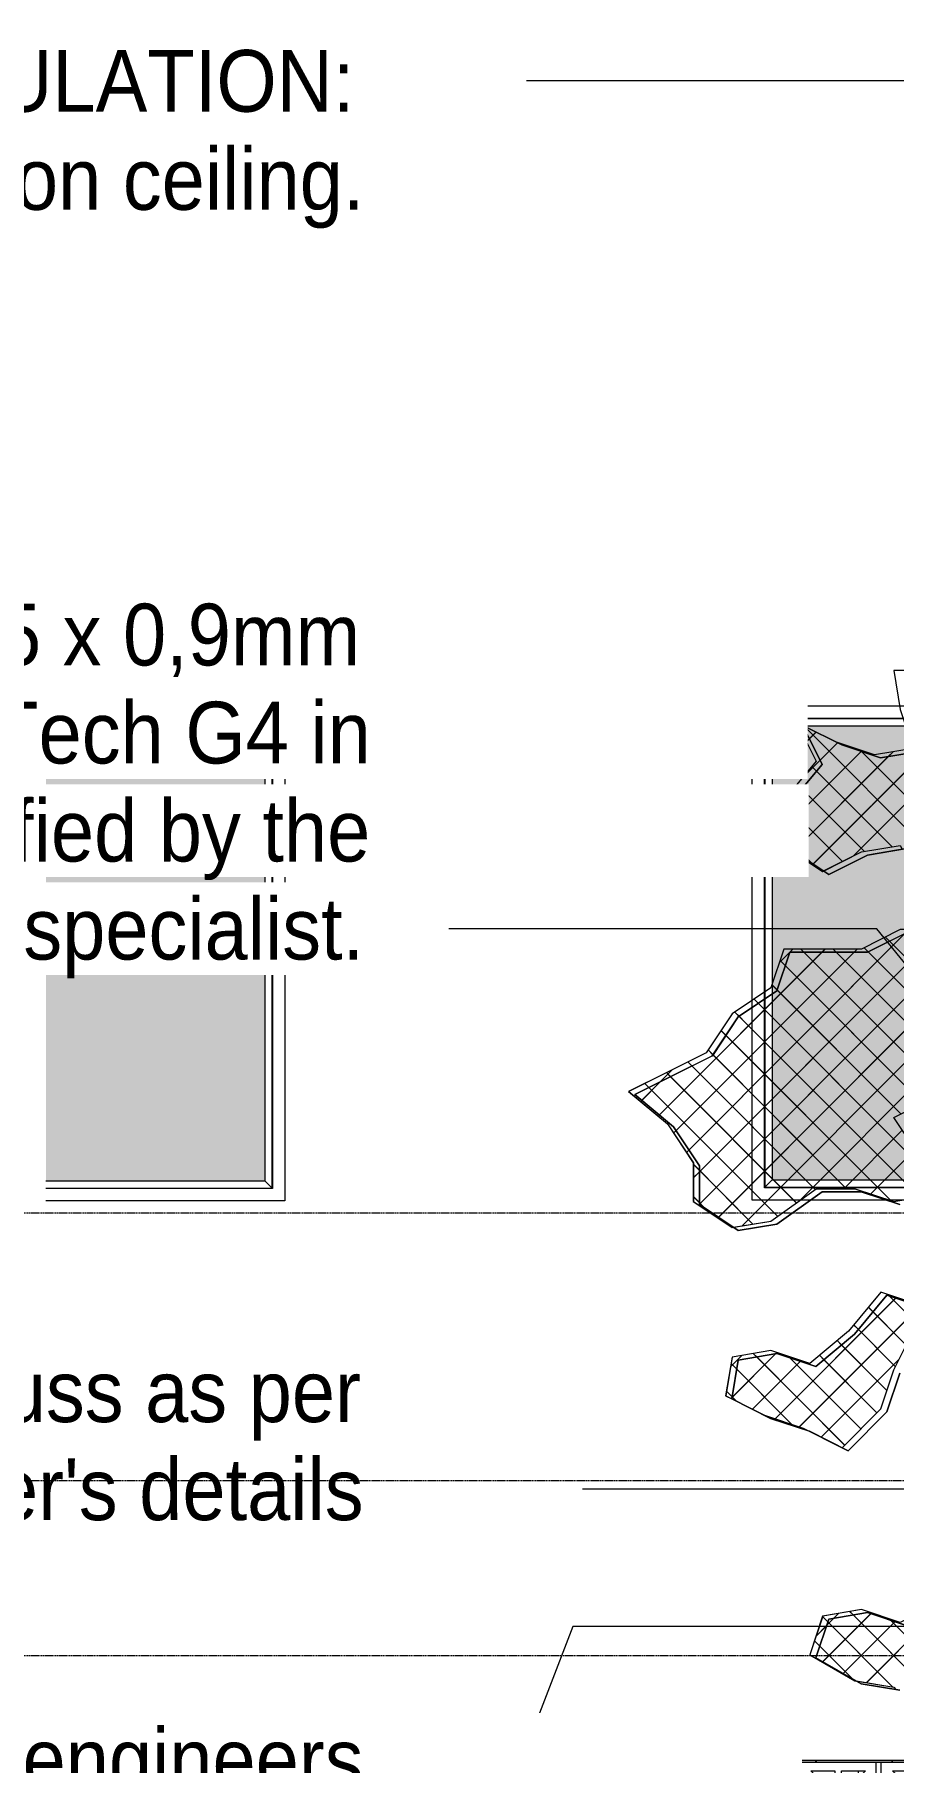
# Model space of a CAD drawing. Header units: millimetres. Extents: x -12186 to 152825, y -4386 to 9463.
# Drawn here: x 42847 to 44933, y 2120 to 6317 of the extents above; entities that cross this region are included whole.
import ezdxf

# ---------------------------------------------------------------- set-up
doc = ezdxf.new("R2010")
doc.units = ezdxf.units.MM
doc.linetypes.add('1000 Dashed', pattern=[2, 1, -1])
for name, color, linetype, lineweight in [('A-FLOR-LEVL', 51, 'Continuous', 5), ('A-GLAZ', 151, 'Continuous', 9), ('A-GLAZ-CURT', 52, 'Continuous', 5), ('G-ANNO-TEXT', 231, 'Continuous', 5), ('G-IMPT', 8, 'Continuous', 5), ('I-WALL', 2, 'Continuous', 9), ('L-PLNT', 71, 'Continuous', 5)]:
    doc.layers.add(name, color=color, linetype=linetype, lineweight=lineweight)
doc.styles.add('Arial_4', font='arial.ttf', dxfattribs={"width": 0.9, "height": 150})

# ---------------------------------------------------------------- blocks, each defined once
blk = doc.blocks.new('Window Aluminium Fixed 1 - Type 1-V217-Section B-B')
at = {"layer": 'A-GLAZ', "lineweight": 5}
h = blk.add_hatch(color=256, dxfattribs=at)
h.paths.add_polyline_path([(-1988.1, 3535), (-1988.1, 3600.5), (-2011.1, 3600.5), (-2105.3, 3632), (-2199.6, 3616.2), (-2293.8, 3569.1), (-2388.1, 3632), (-2450.9, 3726.3), (-2545.1, 3679.1), (-2482.3, 3584.8), (-2465.7, 3535), (-2011.1, 3535)])
h.paths.add_polyline_path([(-2855, 3986), (-2843.6, 3993.7), (-2812.1, 4088), (-2623.7, 4088), (-2529.4, 4135.2), (-2435.2, 4135.2), (-2340.9, 4088), (-2246.7, 4088), (-2152.5, 4103.7), (-2058.2, 4072.3), (-1988.1, 4025.5), (-1988.1, 4194.5), (-1995.4, 4198.1), (-1988.1, 4198.1), (-1988.1, 4339.6), (-2011.1, 4339.6), (-2105.3, 4308.2), (-2293.8, 4182.4), (-2388.1, 4150.9), (-2482.3, 4245.3), (-2529.4, 4339.6), (-2623.7, 4323.9), (-2717.9, 4276.7), (-2855, 4368.2), (-2855, 3993.7)])
h.paths.add_polyline_path([(-2855, 4428.3), (-2812.1, 4449.7), (-2733.6, 4544.1), (-2780.7, 4636.8), (-2855, 4636.8), (-2855, 4449.7)])
h.paths.add_polyline_path([(-2592.3, 4559.8), (-2498, 4575.5), (-2518.4, 4636.8), (-2777.5, 4636.8), (-2686.5, 4591.3), (-2623.7, 4570.3)])
h = blk.add_hatch(color=256, dxfattribs=at)
h.paths.add_polyline_path([(-2855, 3535), (-2465.7, 3535), (-2482.3, 3584.8), (-2545.1, 3679.1), (-2450.9, 3726.3), (-2388.1, 3632), (-2293.8, 3569.1), (-2199.6, 3616.2), (-2105.3, 3632), (-2011.1, 3600.5), (-1988.1, 3600.5), (-1988.1, 4025.5), (-2058.2, 4072.3), (-2152.5, 4103.7), (-2246.7, 4088), (-2340.9, 4088), (-2435.2, 4135.2), (-2529.4, 4135.2), (-2623.7, 4088), (-2812.1, 4088), (-2843.6, 3993.7), (-2855, 3986), (-2855, 3569.1)])
h.paths.add_polyline_path([(-2388.1, 4150.9), (-2293.8, 4182.4), (-2105.3, 4308.2), (-2011.1, 4339.6), (-1988.1, 4339.6), (-1988.1, 4636.8), (-2518.4, 4636.8), (-2498, 4575.5), (-2592.3, 4559.8), (-2686.5, 4591.3), (-2779.9, 4636.8), (-2733.6, 4544.1), (-2812.1, 4449.7), (-2855, 4428.3), (-2855, 4368.2), (-2717.9, 4276.7), (-2623.7, 4323.9), (-2529.4, 4339.6), (-2482.3, 4245.3), (-2419.5, 4182.4)])
h.paths.add_polyline_path([(-1988.1, 4194.5), (-1988.1, 4198.1), (-1995.4, 4198.1)])
for p, q in [((-2874, 4418.7), (-2874, 4655.9)), ((-2874, 4655.9), (-2524.8, 4655.9)), ((-2855, 4636.8), (-2873, 4654.9)), ((-2873, 4654.9), (-2873, 4419.2)), ((-2524.4, 4654.9), (-2873, 4654.9)), ((-2855, 4636.8), (-2855, 4428.3)), ((-2779.9, 4636.8), (-2855, 4636.8)), ((-2777.5, 4636.8), (-2779.9, 4636.8)), ((-2518.4, 4636.8), (-2777.5, 4636.8)), ((-2524.8, 4655.9), (-1969, 4655.9)), ((-1970, 4654.9), (-2524.4, 4654.9)), ((-1988.1, 4636.8), (-2518.4, 4636.8)), ((-1970, 4654.9), (-1988.1, 4636.8)), ((-1988.1, 4636.8), (-1988.1, 4339.6)), ((-1970, 4339.6), (-1970, 4654.9)), ((-1969, 4655.9), (-1969, 4339.6)), ((-2874, 4381), (-2874, 4418.7)), ((-2873, 4419.2), (-2873, 4380.3)), ((-2855, 4428.3), (-2855, 4368.2)), ((-2874, 3973.3), (-2874, 4381)), ((-2873, 4380.3), (-2873, 3974)), ((-2855, 4368.2), (-2855, 3986)), ((-1988.1, 4339.6), (-1988.1, 4198.1)), ((-1970, 4198.1), (-1970, 4339.6)), ((-1969, 4339.6), (-1969, 4198.1)), ((-1988.1, 4198.1), (-1988.1, 4194.5)), ((-1970, 4185.4), (-1970, 4198.1)), ((-1969, 4198.1), (-1969, 4184.9)), ((-1988.1, 4194.5), (-1988.1, 4025.5)), ((-1970, 4013.4), (-1970, 4185.4)), ((-1969, 4184.9), (-1969, 4012.8)), ((-1988.1, 4025.5), (-1988.1, 3600.5)), ((-1970, 3600.5), (-1970, 4013.4)), ((-1969, 4012.8), (-1969, 3600.5)), ((-2874, 3515.9), (-2874, 3973.3)), ((-2873, 3974), (-2873, 3516.9)), ((-2855, 3986), (-2855, 3535)), ((-1988.1, 3600.5), (-1988.1, 3535)), ((-1970, 3516.9), (-1970, 3600.5)), ((-1969, 3600.5), (-1969, 3515.9)), ((-2855, 3535), (-2873, 3516.9)), ((-2855, 3535), (-2465.7, 3535)), ((-2465.7, 3535), (-1988.1, 3535)), ((-1988.1, 3535), (-1970, 3516.9)), ((-2459.4, 3515.9), (-2874, 3515.9)), ((-2873, 3516.9), (-2459.7, 3516.9)), ((-2459.7, 3516.9), (-1970, 3516.9)), ((-1969, 3515.9), (-2459.4, 3515.9))]:
    blk.add_line(p, q, dxfattribs=at)
blk = doc.blocks.new('Window Aluminium Fixed 1 - Type 1-V218-Section B-B')
at = {"layer": 'A-GLAZ', "lineweight": 5}
blk.add_hatch(color=256, dxfattribs=at).paths.add_polyline_path([(-4088.1, 3532.9), (-4088.1, 4634.8), (-4619.6, 4634.8), (-4619.6, 3532.9)])
for p, q in [((-4619.6, 4653.9), (-4069, 4653.9)), ((-4070, 4652.9), (-4619.6, 4652.9)), ((-4088.1, 4634.8), (-4619.6, 4634.8)), ((-4070, 4652.9), (-4088.1, 4634.8)), ((-4088.1, 4634.8), (-4088.1, 3532.9)), ((-4070, 3514.9), (-4070, 4652.9)), ((-4069, 4653.9), (-4069, 3513.9)), ((-4619.6, 3532.9), (-4088.1, 3532.9)), ((-4088.1, 3532.9), (-4070, 3514.9)), ((-4619.6, 3514.9), (-4070, 3514.9)), ((-4069, 3513.9), (-4619.6, 3513.9))]:
    blk.add_line(p, q, dxfattribs=at)
blk = doc.blocks.new('System Panel - Glazed-V228-Section B-B')
at = {"layer": 'A-GLAZ-CURT'}
blk.add_hatch(color=256, dxfattribs=at).paths.add_polyline_path([(-3278.8, 106), (-3278.8, 212), (-3285.3, 212), (-3285.3, 106)])
for p, q in [((-3285.3, 106), (-3285.3, 212)), ((-3278.8, 212), (-3285.3, 212)), ((-3278.8, 212), (-3278.8, 106)), ((-3278.8, 106), (-3285.3, 106))]:
    blk.add_line(p, q, dxfattribs=at)
blk = doc.blocks.new('System Panel - Glazed-1053836-Section B-B')
at = {"layer": 'A-GLAZ-CURT'}
blk.add_hatch(color=256, dxfattribs=at).paths.add_polyline_path([(-3278.8, 2120), (-3278.8, 2125), (-3285.3, 2125), (-3285.3, 2120)])
for p, q in [((-3285.3, 2120), (-3285.3, 2125)), ((-3278.8, 2125), (-3285.3, 2125)), ((-3278.8, 2120), (-3285.3, 2120)), ((-3278.8, 2125), (-3278.8, 2120))]:
    blk.add_line(p, q, dxfattribs=at)
blk = doc.blocks.new('The BREEZEBLOCK Family1 - The BREEZEBLOCK Family1-V235-Section B-B')
at = {"layer": 'A-GLAZ-CURT'}
for p, q in [((-3263.4, 212), (-3278.6, 212)), ((-3263.4, 106), (-3263.4, 212)), ((-3261.1, 212), (-3263.4, 212)), ((-3278.6, 192), (-3274.2, 192)), ((-3274.2, 132.9), (-3278.6, 175)), ((-3274.2, 192), (-3274.2, 132.9)), ((-3272.4, 132.9), (-3272.4, 192)), ((-3272.4, 192), (-3266.2, 192)), ((-3266.2, 192), (-3272.4, 132.9)), ((-3271.4, 126), (-3265.2, 185.1)), ((-3265.2, 185.1), (-3265.2, 126)), ((-3278.6, 158.5), (-3275.2, 126)), ((-3275.2, 126), (-3278.6, 126)), ((-3265.2, 126), (-3271.4, 126)), ((-3278.6, 106), (-3263.4, 106)), ((-3261.1, 106), (-3263.4, 106))]:
    blk.add_line(p, q, dxfattribs=at)
blk = doc.blocks.new('The BREEZEBLOCK Family1 - The BREEZEBLOCK Family1-V236-Section B-B')
at = {"layer": 'A-GLAZ-CURT'}
for p, q in [((-3261.1, 212), (-3261.1, 106)), ((-3202.4, 212), (-3261.1, 212)), ((-3202.4, 106), (-3202.4, 212)), ((-3197.9, 212), (-3202.4, 212)), ((-3255.8, 126), (-3255.8, 185.1)), ((-3255.8, 185.1), (-3237.4, 126)), ((-3252.9, 192), (-3234.4, 192)), ((-3234.4, 132.9), (-3252.9, 192)), ((-3234.4, 192), (-3234.4, 132.9)), ((-3229.1, 132.9), (-3229.1, 192)), ((-3229.1, 192), (-3210.7, 192)), ((-3210.7, 192), (-3229.1, 132.9)), ((-3226.2, 126), (-3207.7, 185.1)), ((-3207.7, 185.1), (-3207.7, 126)), ((-3237.4, 126), (-3255.8, 126)), ((-3207.7, 126), (-3226.2, 126)), ((-3261.1, 106), (-3202.4, 106)), ((-3197.9, 106), (-3202.4, 106))]:
    blk.add_line(p, q, dxfattribs=at)
blk = doc.blocks.new('The BREEZEBLOCK Family1 - The BREEZEBLOCK Family1-V237-Section B-B')
at = {"layer": 'A-GLAZ-CURT'}
for p, q in [((-3197.9, 212), (-3197.9, 106)), ((-3102.1, 212), (-3197.9, 212)), ((-3102.1, 106), (-3102.1, 212)), ((-3095.5, 212), (-3102.1, 212)), ((-3189.2, 126), (-3189.2, 185.1)), ((-3189.2, 185.1), (-3159.2, 126)), ((-3184.4, 192), (-3154.3, 192)), ((-3154.3, 132.9), (-3184.4, 192)), ((-3154.3, 192), (-3154.3, 132.9)), ((-3145.7, 132.9), (-3145.7, 192)), ((-3145.7, 192), (-3115.6, 192)), ((-3115.6, 192), (-3145.7, 132.9)), ((-3140.8, 126), (-3110.7, 185.1)), ((-3110.7, 185.1), (-3110.7, 126)), ((-3159.2, 126), (-3189.2, 126)), ((-3110.7, 126), (-3140.8, 126)), ((-3197.9, 106), (-3102.1, 106)), ((-3095.5, 106), (-3102.1, 106))]:
    blk.add_line(p, q, dxfattribs=at)
blk = doc.blocks.new('The BREEZEBLOCK Family1 - The BREEZEBLOCK Family1-V238-Section B-B')
at = {"layer": 'A-GLAZ-CURT'}
for p, q in [((-3095.5, 212), (-3095.5, 106)), ((-2965.7, 212), (-3095.5, 212)), ((-2965.7, 106), (-2965.7, 212)), ((-2957.2, 212), (-2965.7, 212)), ((-3083.8, 126), (-3083.8, 185.1)), ((-3083.8, 185.1), (-3043, 126)), ((-3077.2, 192), (-3036.4, 192)), ((-3036.4, 132.9), (-3077.2, 192)), ((-3036.4, 192), (-3036.4, 132.9)), ((-3024.7, 132.9), (-3024.7, 192)), ((-3024.7, 192), (-2984, 192)), ((-2984, 192), (-3024.7, 132.9)), ((-3018.2, 126), (-2977.4, 185.1)), ((-2977.4, 185.1), (-2977.4, 126)), ((-3043, 126), (-3083.8, 126)), ((-2977.4, 126), (-3018.2, 126)), ((-3095.5, 106), (-2965.7, 106)), ((-2957.2, 106), (-2965.7, 106))]:
    blk.add_line(p, q, dxfattribs=at)
blk = doc.blocks.new('The BREEZEBLOCK Family1 - The BREEZEBLOCK Family1-V239-Section B-B')
at = {"layer": 'A-GLAZ-CURT'}
for p, q in [((-2957.2, 212), (-2957.2, 106)), ((-2797.5, 212), (-2957.2, 212)), ((-2797.5, 106), (-2797.5, 212)), ((-2787.4, 212), (-2797.5, 212)), ((-2942.8, 126), (-2942.8, 185.1)), ((-2942.8, 185.1), (-2892.6, 126)), ((-2934.7, 192), (-2884.5, 192)), ((-2884.5, 132.9), (-2934.7, 192)), ((-2884.5, 192), (-2884.5, 132.9)), ((-2870.1, 132.9), (-2870.1, 192)), ((-2870.1, 192), (-2820, 192)), ((-2820, 192), (-2870.1, 132.9)), ((-2862, 126), (-2811.9, 185.1)), ((-2811.9, 185.1), (-2811.9, 126)), ((-2892.6, 126), (-2942.8, 126)), ((-2811.9, 126), (-2862, 126)), ((-2957.2, 106), (-2797.5, 106)), ((-2787.4, 106), (-2797.5, 106))]:
    blk.add_line(p, q, dxfattribs=at)
blk = doc.blocks.new('The BREEZEBLOCK Family1 - The BREEZEBLOCK Family1-V240-Section B-B')
at = {"layer": 'A-GLAZ-CURT'}
for p, q in [((-2787.4, 212), (-2787.4, 106)), ((-2602.8, 212), (-2787.4, 212)), ((-2602.8, 106), (-2602.8, 212)), ((-2591.4, 212), (-2602.8, 212)), ((-2770.7, 126), (-2770.7, 185.1)), ((-2770.7, 185.1), (-2712.8, 126)), ((-2761.4, 192), (-2703.4, 192)), ((-2703.4, 132.9), (-2761.4, 192)), ((-2703.4, 192), (-2703.4, 132.9)), ((-2686.8, 132.9), (-2686.8, 192)), ((-2686.8, 192), (-2628.8, 192)), ((-2628.8, 192), (-2686.8, 132.9)), ((-2677.4, 126), (-2619.4, 185.1)), ((-2646.2, 192), (-2646.2, 177.5)), ((-2619.4, 185.1), (-2619.4, 126)), ((-2712.8, 126), (-2770.7, 126)), ((-2730.1, 143.7), (-2730.1, 126)), ((-2619.4, 126), (-2677.4, 126)), ((-2625, 138.1), (-2636.8, 126)), ((-2787.4, 106), (-2602.8, 106)), ((-2591.4, 106), (-2602.8, 106))]:
    blk.add_line(p, q, dxfattribs=at)
blk = doc.blocks.new('The BREEZEBLOCK Family1 - The BREEZEBLOCK Family1-V241-Section B-B')
at = {"layer": 'A-GLAZ-CURT'}
for p, q in [((-2591.4, 212), (-2591.4, 106)), ((-2387.9, 212), (-2591.4, 212)), ((-2387.9, 106), (-2387.9, 212)), ((-2375.6, 212), (-2387.9, 212)), ((-2573.1, 126), (-2573.1, 185.1)), ((-2573.1, 185.1), (-2509.1, 126)), ((-2562.8, 192), (-2498.8, 192)), ((-2498.8, 132.9), (-2562.8, 192)), ((-2533.6, 192), (-2529.4, 188.2)), ((-2519.8, 179.3), (-2515.8, 175.6)), ((-2498.8, 192), (-2498.8, 132.9)), ((-2480.5, 132.9), (-2480.5, 192)), ((-2480.5, 192), (-2416.6, 192)), ((-2416.6, 192), (-2480.5, 132.9)), ((-2470.2, 126), (-2406.2, 185.1)), ((-2451.3, 192), (-2451.3, 188.7)), ((-2451.3, 170.8), (-2451.3, 159.9)), ((-2406.2, 185.1), (-2406.2, 126)), ((-2509.1, 126), (-2573.1, 126)), ((-2543.9, 157.2), (-2543.9, 126)), ((-2406.2, 126), (-2470.2, 126)), ((-2421.5, 144), (-2441, 126)), ((-2406.2, 158.1), (-2412.2, 152.6)), ((-2591.4, 106), (-2387.9, 106)), ((-2375.6, 106), (-2387.9, 106))]:
    blk.add_line(p, q, dxfattribs=at)
blk = doc.blocks.new('System Panel - Glazed-1053772-Section B-B')
at = {"layer": 'A-GLAZ-CURT'}
for points in [[(-3210.7, 2120), (-3194, 2120), (-3194, 2125), (-3213.7, 2125), (-3212.7, 2120)], [(-3194, 2120), (-3193.9, 2120), (-3194, 2125)]]:
    blk.add_hatch(color=256, dxfattribs=at).paths.add_polyline_path(points)
for p, q in [((-3194, 2125), (-3213.7, 2125)), ((-3213.7, 2125), (-3213.7, 2120)), ((-3194, 2120), (-3194, 2125))]:
    blk.add_line(p, q, dxfattribs=at)
blk = doc.blocks.new('System Panel - Glazed-1053709-Section B-B')
at = {"layer": 'A-GLAZ-CURT'}
for points in [[(-3193.9, 2120), (-3135.2, 2120), (-3135.2, 2125), (-3193.9, 2125)], [(-3135.2, 2120), (-3135, 2120), (-3135.2, 2125)]]:
    blk.add_hatch(color=256, dxfattribs=at).paths.add_polyline_path(points)
for p, q in [((-3135.2, 2125), (-3193.9, 2125)), ((-3193.9, 2125), (-3193.9, 2120)), ((-3135.2, 2120), (-3135.2, 2125))]:
    blk.add_line(p, q, dxfattribs=at)
blk = doc.blocks.new('System Panel - Glazed-V266-Section B-B')
at = {"layer": 'A-GLAZ-CURT'}
for points in [[(-3083.8, 2120), (-3039.2, 2120), (-3039.2, 2125), (-3135, 2125), (-3135, 2120), (-3086.6, 2120)], [(-3039.2, 2120), (-3038.9, 2120), (-3039.2, 2125)]]:
    blk.add_hatch(color=256, dxfattribs=at).paths.add_polyline_path(points)
for p, q in [((-3039.2, 2125), (-3135, 2125)), ((-3135, 2125), (-3135, 2120)), ((-3039.2, 2120), (-3039.2, 2125))]:
    blk.add_line(p, q, dxfattribs=at)
blk = doc.blocks.new('System Panel - Glazed-V267-Section B-B')
at = {"layer": 'A-GLAZ-CURT'}
for points in [[(-3001.7, 2120), (-2909.1, 2120), (-2909.1, 2125), (-3038.9, 2125), (-3038.9, 2120), (-3014, 2120)], [(-2909.1, 2120), (-2908.7, 2120), (-2909.1, 2125)]]:
    blk.add_hatch(color=256, dxfattribs=at).paths.add_polyline_path(points)
for p, q in [((-2909.1, 2125), (-3038.9, 2125)), ((-3038.9, 2125), (-3038.9, 2120)), ((-2909.1, 2120), (-2909.1, 2125))]:
    blk.add_line(p, q, dxfattribs=at)
blk = doc.blocks.new('System Panel - Glazed-V268-Section B-B')
at = {"layer": 'A-GLAZ-CURT'}
for points in [[(-2822.3, 2120), (-2749, 2120), (-2749, 2125), (-2908.7, 2125), (-2908.7, 2120), (-2844.6, 2120)], [(-2749, 2120), (-2748.6, 2120), (-2749, 2125)]]:
    blk.add_hatch(color=256, dxfattribs=at).paths.add_polyline_path(points)
for p, q in [((-2749, 2125), (-2908.7, 2125)), ((-2908.7, 2125), (-2908.7, 2120)), ((-2749, 2120), (-2749, 2125))]:
    blk.add_line(p, q, dxfattribs=at)
blk = doc.blocks.new('System Panel - Glazed-V269-Section B-B')
at = {"layer": 'A-GLAZ-CURT'}
for points in [[(-2686.8, 2120), (-2564, 2120), (-2564, 2125), (-2748.6, 2125), (-2748.6, 2120), (-2690, 2120)], [(-2564, 2120), (-2563.5, 2120), (-2564, 2125)]]:
    blk.add_hatch(color=256, dxfattribs=at).paths.add_polyline_path(points)
for p, q in [((-2564, 2125), (-2748.6, 2125)), ((-2748.6, 2125), (-2748.6, 2120)), ((-2564, 2120), (-2564, 2125))]:
    blk.add_line(p, q, dxfattribs=at)
blk = doc.blocks.new('System Panel - Glazed-V270-Section B-B')
at = {"layer": 'A-GLAZ-CURT'}
for points in [[(-2360, 2120), (-2360, 2125), (-2563.5, 2125), (-2562.8, 2120), (-2375.6, 2120)], [(-2360, 2120), (-2359.5, 2120), (-2360, 2125)]]:
    blk.add_hatch(color=256, dxfattribs=at).paths.add_polyline_path(points)
for p, q in [((-2360, 2125), (-2563.5, 2125)), ((-2563.5, 2125), (-2563.5, 2120)), ((-2360, 2120), (-2360, 2125))]:
    blk.add_line(p, q, dxfattribs=at)
blk = doc.blocks.new('SVA_Shades of Green Tree - Australian_Tree_based_on_Leopard_Tree_2901-V315-Section B-B')
at = {"layer": 'G-IMPT'}
for p, q in [((-2657.7, 4321.7), (-2069.8, 4910.6)), ((-2657.6, 4321.7), (-2069.7, 4910.6)), ((-2757.1, 4300.5), (-2176.8, 4881.7)), ((-2755.7, 4302), (-2184.3, 4874.3)), ((-2701.3, 4598.7), (-2780.7, 4638.4)), ((-2326, 4184), (-2778.6, 4637.4)), ((-2325.9, 4184), (-2778.5, 4637.4)), ((-2772.1, 4599.1), (-2748.8, 4622.5)), ((-2764.8, 4606.6), (-2748.9, 4622.5)), ((-2851.1, 4363.2), (-2637.3, 4577.3)), ((-2849.7, 4364.7), (-2639.2, 4575.5)), ((-2804.1, 4331.8), (-2561.5, 4574.8)), ((-2783.2, 4509.6), (-2696, 4596.9)), ((-2772.2, 4599.1), (-2764.8, 4606.6)), ((-2738.7, 4554.3), (-2696.7, 4596.4)), ((-2638.2, 4575.2), (-2641.9, 4578.8)), ((-2275.4, 4211.9), (-2641.8, 4578.8)), ((-2639.2, 4575.5), (-2637.4, 4577.3)), ((-2275.6, 4211.9), (-2638.2, 4575.2)), ((-2573.5, 4562.9), (-2561.6, 4574.8)), ((-2802.7, 4333.3), (-2573.5, 4562.9)), ((-2783.3, 4509.6), (-2738.7, 4554.3)), ((-2747.3, 4527.6), (-2758.8, 4539.1)), ((-2563.7, 4343.8), (-2758.7, 4539.1)), ((-2782.9, 4484.8), (-2794.4, 4496.3)), ((-2630.8, 4332.6), (-2794.3, 4496.3)), ((-2563.8, 4343.8), (-2747.3, 4527.6)), ((-2898, 4394.6), (-2844.3, 4448.4)), ((-2874, 4418.8), (-2844.4, 4448.4)), ((-2821.5, 4445), (-2831.4, 4454.9)), ((-2684.7, 4308.1), (-2831.3, 4454.9)), ((-2631, 4332.6), (-2782.9, 4484.8)), ((-2896.7, 4396.1), (-2874, 4418.8)), ((-2873.7, 4418.9), (-2883.6, 4428.8)), ((-2751.9, 4297), (-2883.5, 4428.8)), ((-2759.6, 4304.5), (-2873.7, 4418.9)), ((-2684.8, 4308.1), (-2821.5, 4445)), ((-2898.2, 4394.6), (-2896.7, 4396.1)), ((-2851.2, 4363.2), (-2849.7, 4364.7)), ((-2804.2, 4331.8), (-2802.7, 4333.3)), ((-2752, 4297), (-2759.6, 4304.5)), ((-2757.2, 4300.5), (-2755.7, 4302)), ((-3063.4, 3601.5), (-2523.2, 4142.6)), ((-3057.6, 3607.4), (-2532, 4133.9)), ((-3046.8, 3539.7), (-2446.6, 4140.9)), ((-3034.3, 3473.8), (-2394.4, 4114.8)), ((-2570.1, 4114.8), (-2580, 4124.7)), ((-2115, 3659.1), (-2579.9, 4124.7)), ((-2115.2, 3659.1), (-2570.1, 4114.8)), ((-3132.1, 3689.6), (-2726.9, 4095.4)), ((-3129.5, 3692.3), (-2734.4, 4088)), ((-3094.7, 3648.5), (-2648.6, 4095.4)), ((-3088.9, 3654.5), (-2656.1, 4088)), ((-2987.3, 3442.4), (-2335.4, 4095.4)), ((-2928.3, 3423.2), (-2264.6, 4088)), ((-2928.2, 3423.2), (-2256.3, 4096.3)), ((-2837.8, 4062.8), (-2805.3, 4095.4)), ((-2837.7, 4062.8), (-2805.2, 4095.4)), ((-2788.3, 3485.1), (-2174.3, 4100.1)), ((-2788.1, 3485.1), (-2164.1, 4110.1)), ((-2778.3, 4088), (-2785.7, 4095.4)), ((-2281.1, 3590.2), (-2785.5, 4095.4)), ((-2281.3, 3590.2), (-2778.3, 4088)), ((-2734.4, 4088), (-2727, 4095.4)), ((-2700, 4088), (-2707.4, 4095.4)), ((-2228.9, 3616.3), (-2707.2, 4095.4)), ((-2229.1, 3616.3), (-2700, 4088)), ((-2656.1, 4088), (-2648.7, 4095.4)), ((-2645.5, 3784.9), (-2342.3, 4088.7)), ((-2622.4, 4088.7), (-2632.2, 4098.6)), ((-2166, 3631.7), (-2632.1, 4098.6)), ((-2166.1, 3631.7), (-2622.4, 4088.7)), ((-3032, 3554.6), (-2518, 4069.5)), ((-2823.3, 4054.6), (-2836.2, 4067.6)), ((-2490.4, 3721.3), (-2836.1, 4067.6)), ((-2490.5, 3721.3), (-2823.3, 4054.6)), ((-3032, 3476.2), (-2505.1, 4004)), ((-2842.8, 3995.8), (-2855.8, 4008.8)), ((-2542.6, 3695.2), (-2855.7, 4008.8)), ((-2542.7, 3695.2), (-2842.8, 3995.8)), ((-2888.8, 3963.4), (-2899.2, 3973.8)), ((-2486.5, 3560.6), (-2899.1, 3973.8)), ((-2711.3, 3785.6), (-2888.8, 3963.4)), ((-2935.8, 3932.1), (-2946.2, 3942.5)), ((-2496.9, 3492.6), (-2946, 3942.5)), ((-2928.6, 3924.9), (-2935.8, 3932.1)), ((-2497, 3492.6), (-2928, 3924.3)), ((-2967.8, 3885.7), (-2979.7, 3897.6)), ((-2567.2, 3484.5), (-2979.5, 3897.6)), ((-2567.3, 3484.5), (-2967.8, 3885.7)), ((-3050.3, 3811.5), (-3060.2, 3821.4)), ((-2750.9, 3511.7), (-3060.1, 3821.4)), ((-2999.1, 3838.7), (-3011, 3850.5)), ((-2674.4, 3513.5), (-3010.9, 3850.5)), ((-2674.6, 3513.5), (-2999.1, 3838.7)), ((-3174.8, 3725.2), (-3097.4, 3802.7)), ((-3127.1, 3773.1), (-3097.5, 3802.7)), ((-3102.5, 3785.4), (-3112.4, 3795.3)), ((-2796.6, 3479), (-3112.3, 3795.3)), ((-2796.7, 3479), (-3102.5, 3785.4)), ((-2751, 3511.7), (-3050.3, 3811.5)), ((-2985.9, 3443.9), (-2646, 3784.5)), ((-2486.6, 3560.6), (-2710.1, 3784.5)), ((-3172.2, 3727.9), (-3127.1, 3773.1)), ((-3154.7, 3759.2), (-3164.6, 3769.1)), ((-2842.3, 3446.4), (-3164.5, 3769.1)), ((-2842.4, 3446.4), (-3154.7, 3759.2)), ((-3174.9, 3725.2), (-3172.2, 3727.9)), ((-3132.2, 3689.6), (-3129.5, 3692.3)), ((-3094.9, 3648.5), (-3088.9, 3654.5)), ((-2681.6, 3513.5), (-2539.5, 3655.8)), ((-2681.4, 3513.5), (-2539.4, 3655.8)), ((-3063.5, 3601.5), (-3057.6, 3607.4)), ((-3032, 3557.9), (-3046.9, 3572.8)), ((-2901.9, 3427.6), (-3046.8, 3572.8)), ((-2616, 3500.8), (-2508.2, 3608.8)), ((-2615.9, 3500.8), (-2508.1, 3608.8)), ((-3046.9, 3539.7), (-3032, 3554.6)), ((-2902, 3427.6), (-3032, 3557.9)), ((-3032, 3479.5), (-3046.9, 3494.4)), ((-3010, 3457.6), (-3046.8, 3494.4)), ((-3034.4, 3473.8), (-3032, 3476.2)), ((-3017.7, 3465.1), (-3032, 3479.5)), ((-3010.2, 3457.6), (-3017.7, 3465.1)), ((-2987.4, 3442.4), (-2985.9, 3443.9)), ((-2789.3, 2934.9), (-2348.6, 3376.3)), ((-2848.2, 2954.5), (-2555.6, 3247.5)), ((-2848.1, 2954.5), (-2553.7, 3249.4)), ((-2570.6, 3252.5), (-2574.2, 3256.2)), ((-2489.5, 3171.4), (-2574.1, 3256.2)), ((-2489.6, 3171.4), (-2570.6, 3252.5)), ((-2789.5, 2934.9), (-2496.9, 3227.9)), ((-2610.3, 3213.9), (-2621.8, 3225.4)), ((-2529.8, 3133.4), (-2621.7, 3225.4)), ((-2529.9, 3133.4), (-2610.3, 3213.9)), ((-2645.9, 3171.2), (-2657.4, 3182.6)), ((-2555.9, 3081.1), (-2657.3, 3182.6)), ((-2556, 3081.1), (-2645.9, 3171.2)), ((-2956.5, 3081.2), (-2929.3, 3108.6)), ((-2956.4, 3081.2), (-2929.1, 3108.6)), ((-2955.4, 3003.9), (-2843.8, 3115.6)), ((-2952.9, 3006.4), (-2847.1, 3112.4)), ((-2892.8, 3104.8), (-2901.3, 3113.2)), ((-2679.2, 2890.8), (-2901.2, 3113.2)), ((-2847.1, 3112.4), (-2844, 3115.6)), ((-2812.4, 3102.6), (-2816, 3106.2)), ((-2640, 2930.1), (-2815.9, 3106.2)), ((-2729.5, 3098), (-2740.3, 3108.8)), ((-2600.8, 2969.3), (-2740.2, 3108.8)), ((-2686.8, 3133.7), (-2697.6, 3144.5)), ((-2576.5, 3023.3), (-2697.5, 3144.5)), ((-2576.6, 3023.3), (-2686.8, 3133.7)), ((-2941.5, 3075.1), (-2955.3, 3088.9)), ((-2807.4, 2940.9), (-2955.1, 3088.9)), ((-2807.5, 2940.9), (-2941.5, 3075.1)), ((-2903.3, 2977.7), (-2787.1, 3094.1)), ((-2903.2, 2977.7), (-2785.1, 3096)), ((-2679.3, 2890.8), (-2892.8, 3104.8)), ((-2640.1, 2930.1), (-2812.4, 3102.6)), ((-2787.1, 3094.1), (-2785.2, 3096)), ((-2736.2, 2909.8), (-2546.9, 3099.4)), ((-2736.1, 2909.8), (-2546.7, 3099.4)), ((-2601, 2969.3), (-2729.5, 3098)), ((-2952.7, 3007.8), (-2966.5, 3021.7)), ((-2941.8, 2997.1), (-2966.3, 3021.7)), ((-2955.5, 3003.9), (-2952.9, 3006.4)), ((-2953.5, 3002.9), (-2874.1, 2963.1)), ((-2942, 2997.1), (-2952.7, 3007.8)), ((-2626.5, 2313.7), (-2371, 2569.7)), ((-2749.1, 2426.2), (-2693.2, 2482.2)), ((-2733.3, 2363.6), (-2613.9, 2483.2)), ((-2732.7, 2364.3), (-2615.9, 2481.3)), ((-2705.2, 2470.3), (-2693.3, 2482.2)), ((-2658.7, 2478.1), (-2667.1, 2486.5)), ((-2389.2, 2208.2), (-2667, 2486.5)), ((-2389.3, 2208.2), (-2658.7, 2478.1)), ((-2626.6, 2313.7), (-2446.8, 2493.8)), ((-2615.9, 2481.3), (-2614, 2483.2)), ((-2749.2, 2426.2), (-2723.2, 2452.2)), ((-2720.2, 2461.3), (-2733.2, 2474.3)), ((-2562, 2303), (-2733.1, 2474.3)), ((-2723.2, 2452.2), (-2705.2, 2470.3)), ((-2562.2, 2303), (-2720.2, 2461.3)), ((-2683.4, 2335.1), (-2555.2, 2463.6)), ((-2682.8, 2335.8), (-2557.1, 2461.7)), ((-2567.5, 2465.2), (-2571.2, 2468.9)), ((-2336.1, 2233.5), (-2571.1, 2468.9)), ((-2336.2, 2233.5), (-2567.5, 2465.2)), ((-2739.8, 2402.5), (-2752.8, 2415.5)), ((-2657.8, 2320.4), (-2752.6, 2415.5)), ((-2660.5, 2323), (-2739.8, 2402.5)), ((-2657.9, 2320.4), (-2660.5, 2323))]:
    blk.add_line(p, q, dxfattribs=at)
at = {"layer": 'G-IMPT', "flags": 128}
for points in [[(-2512.7, 4582.9), (-2607, 4567.2), (-2701.2, 4598.7), (-2795.5, 4645.8), (-2748.3, 4551.5), (-2826.9, 4457.1), (-2921.1, 4409.9), (-2826.9, 4347), (-2732.6, 4284.1), (-2638.4, 4331.3), (-2544.1, 4347)], [(-2544.1, 4142.6), (-2638.4, 4095.4), (-2826.9, 4095.4), (-2858.3, 4001.1), (-2952.5, 3938.2), (-3015.3, 3843.8), (-3109.6, 3796.6), (-3203.8, 3749.4), (-3109.6, 3670.8), (-3046.8, 3576.4), (-3046.8, 3482.1), (-2952.5, 3419.2), (-2858.3, 3434.9), (-2748.3, 3513.5), (-2654.1, 3513.5), (-2559.9, 3482.1)], [(-1518.7, 5157.4), (-1601.9, 5101.9), (-1696.1, 5117.6), (-1790.4, 5117.6), (-1884.6, 5101.9), (-1978.8, 5070.5), (-2073.1, 5070.5), (-2151.6, 4976.1), (-2167.3, 4881.7), (-2261.6, 4881.7), (-2371.5, 4850.3), (-2465.7, 4771.7), (-2560, 4771.7), (-2544.3, 4677.3), (-2512.9, 4582.9), (-2607.1, 4567.2), (-2701.1, 4598.6)], [(-2780.7, 4638.4), (-2795.6, 4645.8), (-2748.5, 4551.5), (-2827, 4457.1), (-2921.2, 4409.9), (-2827, 4347), (-2732.8, 4284.1), (-2730.6, 4285.2)], [(-2730.6, 4285.2), (-2638.5, 4331.3), (-2544.3, 4347), (-2539.7, 4337.9)], [(-2435.2, 4135.2), (-2450, 4142.6), (-2544.3, 4142.6), (-2638.5, 4095.4), (-2827, 4095.4), (-2858.4, 4001.1), (-2952.6, 3938.2), (-3015.5, 3843.8), (-3109.7, 3796.6), (-3204, 3749.4), (-3109.7, 3670.8), (-3046.9, 3576.4), (-3046.9, 3482.1), (-2952.6, 3419.2), (-2949.6, 3419.7)], [(-2949.6, 3419.7), (-2858.4, 3434.9), (-2748.5, 3513.5), (-2654.2, 3513.5), (-2560, 3482.1), (-2465.7, 3497.8), (-2497.2, 3592.2), (-2560, 3686.5), (-2465.7, 3733.7), (-2458.3, 3722.6)], [(-2497, 3230.5), (-2591.3, 3261.9), (-2669.8, 3167.6), (-2764, 3088.9), (-2858.3, 3120.4), (-2952.5, 3104.7), (-2968.2, 3010.3), (-2874, 2963.1), (-2779.7, 2931.7), (-2685.5, 2884.5), (-2591.3, 2978.8), (-2559.9, 3073.2)], [(-2544.1, 2459.9), (-2638.4, 2491.3), (-2732.6, 2475.6), (-2764, 2381.2), (-2654.1, 2318.3), (-2559.9, 2302.6)], [(-2419.5, 3411.7), (-2434.3, 3419.2), (-2418.6, 3324.8), (-2497.2, 3230.5), (-2591.4, 3261.9), (-2669.9, 3167.6), (-2764.2, 3088.9), (-2858.4, 3120.4), (-2952.6, 3104.7), (-2968.4, 3010.3), (-2953.5, 3002.9)], [(-2685.6, 2884.5), (-2591.4, 2978.8), (-2560, 3073.2), (-2512.9, 3167.6), (-2505.2, 3168.8)], [(-2873.9, 2963), (-2779.9, 2931.7), (-2685.6, 2884.5)], [(-2404.5, 2592), (-2418.6, 2601.4), (-2450, 2507), (-2544.3, 2459.9), (-2638.5, 2491.3), (-2732.8, 2475.6), (-2764.2, 2381.2), (-2654.2, 2318.3), (-2651.5, 2317.9)], [(-2651.5, 2317.9), (-2560, 2302.6), (-2555.2, 2296.9)]]:
    blk.add_lwpolyline(points, dxfattribs=at)
at = {"layer": 'L-PLNT'}
for p, q in [((-2733.7, 4544.1), (-2780.8, 4638.4)), ((-2780.8, 4638.4), (-2780.7, 4638.4)), ((-2686.5, 4591.3), (-2780.7, 4638.4)), ((-2780.7, 4638.4), (-2733.6, 4544.1)), ((-2780.7, 4638.4), (-2686.5, 4591.3)), ((-2592.3, 4559.8), (-2686.5, 4591.3)), ((-2686.5, 4591.3), (-2592.3, 4559.8)), ((-2686.5, 4591.3), (-2686.5, 4591.3)), ((-2498, 4575.5), (-2592.3, 4559.8)), ((-2592.3, 4559.8), (-2498.1, 4575.5)), ((-2812.2, 4449.7), (-2733.7, 4544.1)), ((-2733.6, 4544.1), (-2812.1, 4449.7)), ((-2733.7, 4544.1), (-2733.6, 4544.1)), ((-2592.3, 4559.8), (-2592.3, 4559.8)), ((-2812.1, 4449.7), (-2906.4, 4402.6)), ((-2906.4, 4402.6), (-2812.2, 4449.7)), ((-2812.2, 4449.7), (-2812.1, 4449.7)), ((-2906.4, 4402.6), (-2812.1, 4339.6)), ((-2906.4, 4402.6), (-2906.4, 4402.6)), ((-2812.2, 4339.6), (-2906.4, 4402.5)), ((-2812.1, 4339.6), (-2717.9, 4276.7)), ((-2717.9, 4276.7), (-2812.1, 4339.6)), ((-2717.9, 4276.7), (-2623.7, 4323.9)), ((-2623.7, 4323.9), (-2717.9, 4276.8)), ((-2623.7, 4323.9), (-2529.4, 4339.6)), ((-2529.5, 4339.6), (-2623.7, 4323.9)), ((-2623.7, 4323.9), (-2623.7, 4323.9)), ((-2717.9, 4276.7), (-2717.9, 4276.7)), ((-2529.4, 4135.2), (-2623.7, 4088)), ((-2623.7, 4088), (-2529.5, 4135.2)), ((-2812.1, 4088), (-2843.6, 3993.7)), ((-2843.6, 3993.7), (-2812.2, 4088)), ((-2812.2, 4088), (-2812.1, 4088)), ((-2623.7, 4088), (-2812.1, 4088)), ((-2812.1, 4088), (-2623.7, 4088)), ((-2623.7, 4088), (-2623.7, 4088)), ((-2843.6, 3993.7), (-2937.8, 3930.8)), ((-2937.8, 3930.8), (-2843.6, 3993.7)), ((-2843.6, 3993.7), (-2843.6, 3993.7)), ((-3000.7, 3836.4), (-2937.8, 3930.8)), ((-2937.8, 3930.8), (-3000.6, 3836.4)), ((-2937.8, 3930.8), (-2937.8, 3930.8)), ((-3000.6, 3836.4), (-3094.9, 3789.2)), ((-3094.9, 3789.2), (-3000.7, 3836.4)), ((-3000.7, 3836.4), (-3000.6, 3836.4)), ((-3094.9, 3789.2), (-3189.1, 3742)), ((-3189.1, 3742.1), (-3094.9, 3789.2)), ((-3189.1, 3742), (-3094.9, 3663.4)), ((-3094.9, 3663.4), (-3189.1, 3742)), ((-3189.1, 3742), (-3189.1, 3742)), ((-3094.9, 3663.4), (-3032, 3569.1)), ((-3032.1, 3569.1), (-3094.9, 3663.4)), ((-3094.9, 3663.4), (-3094.9, 3663.4)), ((-3032.1, 3474.7), (-3032.1, 3569.1)), ((-3032.1, 3569.1), (-3032, 3569.1)), ((-3032, 3569.1), (-3032, 3474.7)), ((-2843.6, 3427.5), (-2733.6, 3506.1)), ((-2733.7, 3506.1), (-2843.6, 3427.5)), ((-2733.7, 3506.1), (-2733.6, 3506.1)), ((-2733.6, 3506.1), (-2639.4, 3506.1)), ((-2639.4, 3506.1), (-2733.6, 3506.1)), ((-2639.4, 3506.1), (-2545.1, 3474.7)), ((-2545.2, 3474.7), (-2639.4, 3506.1)), ((-2639.4, 3506.1), (-2639.4, 3506.1)), ((-3032.1, 3474.7), (-3032, 3474.7)), ((-3032, 3474.7), (-2937.8, 3411.8)), ((-2937.8, 3411.8), (-3032, 3474.7)), ((-2937.8, 3411.8), (-2843.6, 3427.5)), ((-2843.6, 3427.5), (-2937.8, 3411.8)), ((-2937.8, 3411.8), (-2937.8, 3411.8)), ((-2843.6, 3427.5), (-2843.6, 3427.5)), ((-2576.5, 3254.5), (-2655.1, 3160.2)), ((-2655.1, 3160.2), (-2576.6, 3254.5)), ((-2576.6, 3254.5), (-2576.5, 3254.5)), ((-2482.3, 3223.1), (-2576.5, 3254.5)), ((-2576.5, 3254.5), (-2482.3, 3223.1)), ((-2655.1, 3160.2), (-2749.3, 3081.5)), ((-2749.3, 3081.6), (-2655.1, 3160.2)), ((-2655.1, 3160.2), (-2655.1, 3160.2)), ((-2843.6, 3113), (-2937.8, 3097.3)), ((-2937.8, 3097.3), (-2843.6, 3113)), ((-2749.3, 3081.5), (-2843.6, 3113)), ((-2843.6, 3113), (-2749.4, 3081.5)), ((-2843.6, 3113), (-2843.6, 3113)), ((-2937.8, 3097.3), (-2953.5, 3002.9)), ((-2953.5, 3002.9), (-2937.8, 3097.3)), ((-2937.8, 3097.3), (-2937.8, 3097.3)), ((-2749.4, 3081.5), (-2749.3, 3081.5)), ((-2545.2, 3065.8), (-2576.6, 2971.4)), ((-2576.5, 2971.4), (-2545.1, 3065.8)), ((-2953.5, 3002.9), (-2859.3, 2955.7)), ((-2859.3, 2955.7), (-2953.5, 3002.9)), ((-2953.5, 3002.9), (-2953.5, 3002.9)), ((-2859.3, 2955.7), (-2765, 2924.3)), ((-2765.1, 2924.3), (-2859.3, 2955.7)), ((-2859.3, 2955.7), (-2859.3, 2955.7)), ((-2670.8, 2877.1), (-2576.5, 2971.4)), ((-2576.6, 2971.4), (-2670.8, 2877.1)), ((-2576.6, 2971.4), (-2576.5, 2971.4)), ((-2765.1, 2924.3), (-2765, 2924.3)), ((-2765, 2924.3), (-2670.8, 2877.1)), ((-2670.8, 2877.1), (-2765, 2924.2)), ((-2670.8, 2877.1), (-2670.8, 2877.1)), ((-2623.7, 2483.9), (-2717.9, 2468.2)), ((-2717.9, 2468.2), (-2623.7, 2483.9)), ((-2529.4, 2452.5), (-2623.7, 2483.9)), ((-2623.7, 2483.9), (-2529.5, 2452.5)), ((-2623.7, 2483.9), (-2623.7, 2483.9)), ((-2749.4, 2373.8), (-2717.9, 2468.2)), ((-2717.9, 2468.2), (-2749.3, 2373.8)), ((-2717.9, 2468.2), (-2717.9, 2468.2)), ((-2749.4, 2373.8), (-2749.3, 2373.8)), ((-2749.3, 2373.8), (-2639.4, 2310.9)), ((-2639.4, 2310.9), (-2749.3, 2373.8)), ((-2639.4, 2310.9), (-2545.1, 2295.2)), ((-2545.2, 2295.2), (-2639.4, 2310.9)), ((-2639.4, 2310.9), (-2639.4, 2310.9))]:
    blk.add_line(p, q, dxfattribs=at)

msp = doc.modelspace()

# ---------------------------------------------------------------- linework, layer by layer
at = {"layer": 'A-FLOR-LEVL', "linetype": '1000 Dashed'}
for p, q in [((40316.8, 3455), (71229.1, 3455)), ((40316.8, 2380), (71229.1, 2380))]:
    msp.add_line(p, q, dxfattribs=at)
at = {"layer": 'G-ANNO-TEXT', "color": 7}
for p, q in [((46604.5, 6204.1), (43847, 6204.1)), ((44892.9, 4145), (43847, 4145)), ((45575.6, 3303.2), (44892.9, 4145)), ((46552, 2783.5), (43847, 2783.5)), ((44155, 2450.3), (43847, 1651.3)), ((46440.6, 2450.3), (44155, 2450.3))]:
    msp.add_line(p, q, dxfattribs=at)
at = {"layer": 'I-WALL'}
for p, q in [((42874.6, 4683.9), (43455.1, 4683.9)), ((43455.1, 4683.9), (43455.1, 3483.9)), ((44590.1, 3485.9), (44590.1, 4685.9)), ((44590.1, 4685.9), (45554.8, 4685.9)), ((43455.1, 3483.9), (42874.6, 3483.9)), ((45497.9, 3485.9), (44590.1, 3485.9))]:
    msp.add_line(p, q, dxfattribs=at)

# ---------------------------------------------------------------- block references
at = {"layer": 'A-GLAZ', "lineweight": 5}
for name in ['Window Aluminium Fixed 1 - Type 1-V218-Section B-B', 'Window Aluminium Fixed 1 - Type 1-V217-Section B-B']:
    msp.add_blockref(name, (47494.2, 0), dxfattribs=at)
at = {"layer": 'A-GLAZ-CURT'}
for name, p in [('System Panel - Glazed-1053836-Section B-B', (47494.2, 0)), ('System Panel - Glazed-V228-Section B-B', (47494.2, 1908)), ('The BREEZEBLOCK Family1 - The BREEZEBLOCK Family1-V235-Section B-B', (47494.2, 1908)), ('The BREEZEBLOCK Family1 - The BREEZEBLOCK Family1-V236-Section B-B', (47494.2, 1908)), ('System Panel - Glazed-1053772-Section B-B', (47494.2, 0)), ('The BREEZEBLOCK Family1 - The BREEZEBLOCK Family1-V237-Section B-B', (47494.2, 1908)), ('System Panel - Glazed-1053709-Section B-B', (47494.2, 0)), ('System Panel - Glazed-V266-Section B-B', (47494.2, 0)), ('The BREEZEBLOCK Family1 - The BREEZEBLOCK Family1-V238-Section B-B', (47494.2, 1908)), ('System Panel - Glazed-V267-Section B-B', (47494.2, 0)), ('The BREEZEBLOCK Family1 - The BREEZEBLOCK Family1-V239-Section B-B', (47494.2, 1908)), ('System Panel - Glazed-V268-Section B-B', (47494.2, 0)), ('The BREEZEBLOCK Family1 - The BREEZEBLOCK Family1-V240-Section B-B', (47494.2, 1908)), ('System Panel - Glazed-V269-Section B-B', (47494.2, 0)), ('The BREEZEBLOCK Family1 - The BREEZEBLOCK Family1-V241-Section B-B', (47494.2, 1908)), ('System Panel - Glazed-V270-Section B-B', (47494.2, 0))]:
    msp.add_blockref(name, p, dxfattribs=at)
at = {"layer": 'L-PLNT'}
msp.add_blockref('SVA_Shades of Green Tree - Australian_Tree_based_on_Leopard_Tree_2901-V315-Section B-B', (47494.2, 0), dxfattribs=at)

# ---------------------------------------------------------------- next in the draw order: texts
at = {"layer": 'G-ANNO-TEXT', "color": 7, "char_height": 150, "attachment_point": 1, "style": 'Arial_4', "bg_fill": 3, "box_fill_scale": 1.25, "bg_fill_color": 256, "bg_fill_true_color": 13158600, "bg_fill_transparency": 0}
for s, insert, width in [('NEW INSULATION:', (41947.6, 6279.1), 2056.328), ('Aluminium seamless gutter, overall size 125 x 125 x 0,9mm ', (38670.5, 4934.3), 6024.682), ('Steel columns to support roof truss as per ', (40149.5, 3096.6), 4235.315), ('New reinforced concrete ring beam to structural engineers ', (38793.3, 2202.6), 5880.378)]:
    msp.add_mtext(s, dxfattribs=dict(at, insert=insert, width=width))

# ---------------------------------------------------------------- next in the draw order: texts
for s, insert, width in [('135mm Think Pink insulation blanket to be placed on ceiling.', (38596, 6040.9), 6118.479), ('thick coated internally and externally with ColourTech G4 in ', (38706.2, 4696.2), 5981.39), ("Structural Engineer's details", (41304.4, 2858.5), 2835.569)]:
    msp.add_mtext(s, dxfattribs=dict(at, insert=insert, width=width))

# ---------------------------------------------------------------- next in the draw order: linework, layer by layer
at = {"layer": 'A-FLOR-LEVL', "linetype": '1000 Dashed'}
msp.add_line((40316.8, 2805), (71229.1, 2805), dxfattribs=at)

# ---------------------------------------------------------------- next in the draw order: texts
at = {"layer": 'G-ANNO-TEXT', "color": 7, "insert": (38694.3, 4458.1), "char_height": 150, "width": 5995.821, "attachment_point": 1, "style": 'Arial_4', "bg_fill": 3, "box_fill_scale": 1.25, "bg_fill_color": 256, "bg_fill_true_color": 13158600, "bg_fill_transparency": 0}
msp.add_mtext('colour to be confirmed, Sizes of gutters to be verified by the ', dxfattribs=at)

# ---------------------------------------------------------------- next in the draw order: texts
at = {"layer": 'G-ANNO-TEXT', "color": 7, "insert": (42819.8, 4220), "char_height": 150, "width": 995.696, "attachment_point": 1, "style": 'Arial_4', "bg_fill": 3, "box_fill_scale": 1.25, "bg_fill_color": 256, "bg_fill_true_color": 13158600, "bg_fill_transparency": 0}
msp.add_mtext('specialist.', dxfattribs=at)

doc.saveas('drawing.dxf')
